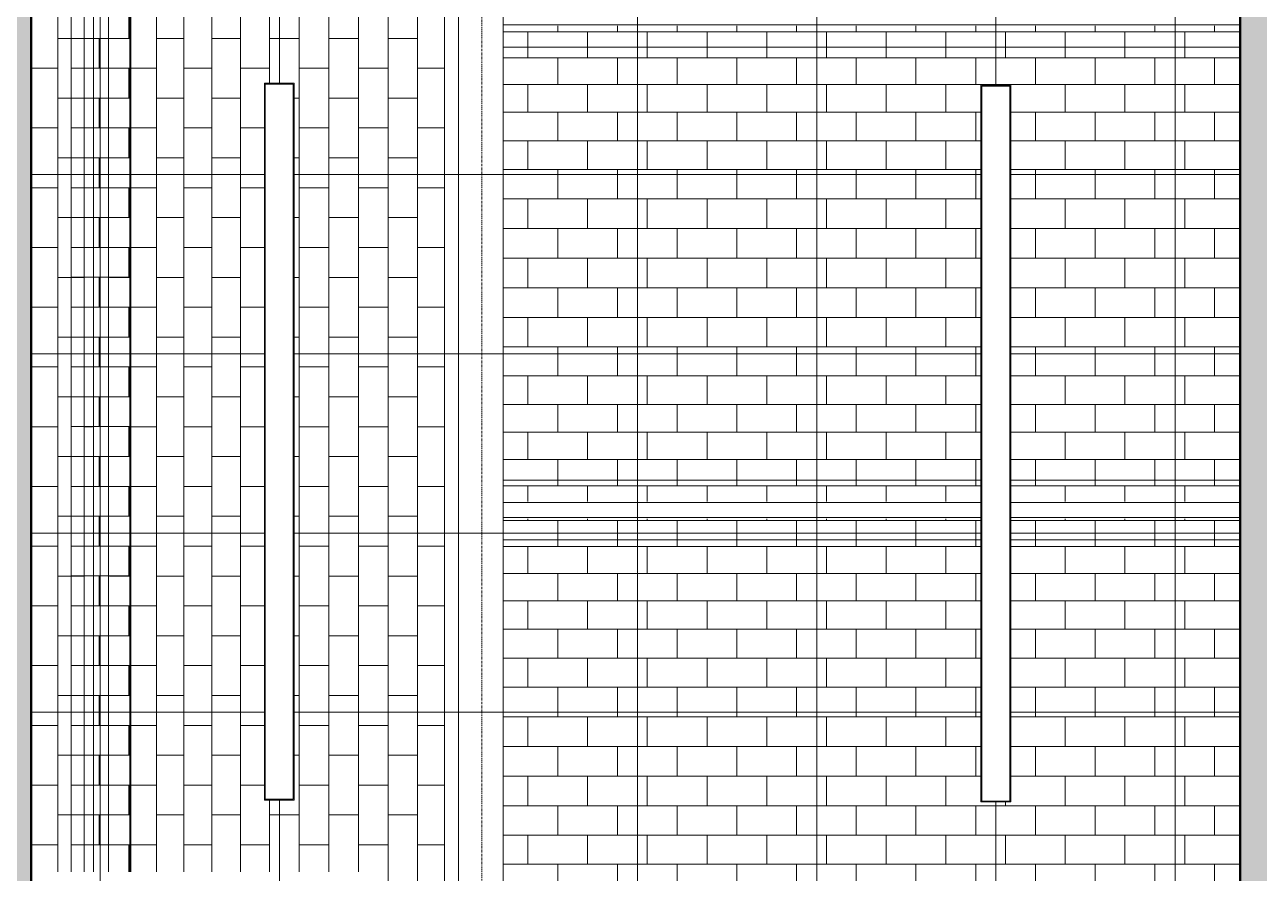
# Model space of a CAD drawing. Header units: inches. Extents: x -956 to 966, y -1111 to 895.
# Drawn here: x 553.9 to 719.3, y 85.8 to 199.4 of the extents above; entities that cross this region are included whole.
import ezdxf

# ---------------------------------------------------------------- set-up
doc = ezdxf.new("R2010")
doc.units = ezdxf.units.IN
doc.header["$MEASUREMENT"] = 0
doc.linetypes.add('Grid Line 1_4_', pattern=[0.4375, 0.25, -0.0625, 0.0625, -0.0625])
for name, color, linetype, lineweight in [('A-CLNG', 13, 'Continuous', 13), ('A-CLNG-PATT', 13, 'Continuous', 13), ('A-WALL-PATT', 111, 'Continuous', 13), ('E-LITE-EQPM', 33, 'Continuous', 9), ('I-WALL', 2, 'Continuous', 13), ('S-GRID', 1, 'Continuous', 9)]:
    doc.layers.add(name, color=color, linetype=linetype, lineweight=lineweight)

# ---------------------------------------------------------------- blocks, each defined once
blk = doc.blocks.new('FP_1_65-7TH FLOOR TELECOM OVERHEAD ROUTING PLAN')
at = {"layer": 'A-CLNG-PATT', "color": 50}
for p, q in [((580.02, 85.99), (580.02, 239.32)), ((583.58, 85.99), (583.58, 239.32)), ((587.24, 85.99), (587.24, 239.32)), ((591, 85.99), (591, 239.32)), ((594.84, 85.99), (594.84, 239.32)), ((598.74, 191.6), (598.74, 239.32)), ((602.68, 85.99), (602.68, 239.32)), ((606.65, 85.99), (606.65, 239.32)), ((610.63, 85.99), (610.63, 239.32)), ((614.6, 47.38), (614.6, 239.32)), ((618.55, 47.38), (618.55, 239.32)), ((577.3, 197.61), (580.02, 197.61)), ((583.58, 197.61), (587.24, 197.61)), ((591, 197.61), (594.84, 197.61)), ((598.74, 197.61), (602.68, 197.61)), ((606.65, 197.61), (610.63, 197.61)), ((614.6, 197.61), (618.55, 197.61)), ((580.02, 193.61), (580.15, 193.61)), ((580.15, 193.61), (583.58, 193.61)), ((587.24, 193.61), (591, 193.61)), ((594.84, 193.61), (598.74, 193.61)), ((602.68, 193.61), (606.65, 193.61)), ((610.63, 193.61), (614.6, 193.61)), ((618.55, 193.61), (622.09, 193.61)), ((577.3, 189.61), (580.02, 189.61)), ((583.58, 189.61), (587.24, 189.61)), ((591, 189.61), (594.84, 189.61)), ((602.03, 189.61), (602.68, 189.61)), ((606.65, 189.61), (610.63, 189.61)), ((614.6, 189.61), (618.55, 189.61)), ((580.02, 185.61), (580.15, 185.61)), ((580.15, 185.61), (583.58, 185.61)), ((587.24, 185.61), (591, 185.61)), ((594.84, 185.61), (598.03, 185.61)), ((602.68, 185.61), (606.65, 185.61)), ((610.63, 185.61), (614.6, 185.61)), ((618.55, 185.61), (622.09, 185.61)), ((577.3, 181.61), (580.02, 181.61)), ((583.58, 181.61), (587.24, 181.61)), ((591, 181.61), (594.84, 181.61)), ((602.03, 181.61), (602.68, 181.61)), ((606.65, 181.61), (610.63, 181.61)), ((614.6, 181.61), (618.55, 181.61)), ((580.02, 177.61), (580.15, 177.61)), ((580.15, 177.61), (583.58, 177.61)), ((587.24, 177.61), (591, 177.61)), ((594.84, 177.61), (598.03, 177.61)), ((602.68, 177.61), (606.65, 177.61)), ((610.63, 177.61), (614.6, 177.61)), ((618.55, 177.61), (622.09, 177.61)), ((577.3, 173.61), (580.02, 173.61)), ((583.58, 173.61), (587.24, 173.61)), ((591, 173.61), (594.84, 173.61)), ((602.03, 173.61), (602.68, 173.61)), ((606.65, 173.61), (610.63, 173.61)), ((614.6, 173.61), (618.55, 173.61)), ((580.02, 169.61), (580.15, 169.61)), ((580.15, 169.61), (583.58, 169.61)), ((587.24, 169.61), (591, 169.61)), ((594.84, 169.61), (598.03, 169.61)), ((602.68, 169.61), (606.65, 169.61)), ((610.63, 169.61), (614.6, 169.61)), ((618.55, 169.61), (622.09, 169.61)), ((577.3, 165.61), (580.02, 165.61)), ((583.58, 165.61), (587.24, 165.61)), ((591, 165.61), (594.84, 165.61)), ((602.03, 165.61), (602.68, 165.61)), ((606.65, 165.61), (610.63, 165.61)), ((614.6, 165.61), (618.55, 165.61)), ((580.02, 161.61), (580.15, 161.61)), ((580.15, 161.61), (583.58, 161.61)), ((587.24, 161.61), (591, 161.61)), ((594.84, 161.61), (598.03, 161.61)), ((602.68, 161.61), (606.65, 161.61)), ((610.63, 161.61), (614.6, 161.61)), ((618.55, 161.61), (622.09, 161.61)), ((577.3, 157.61), (580.02, 157.61)), ((583.58, 157.61), (587.24, 157.61)), ((591, 157.61), (594.84, 157.61)), ((602.03, 157.61), (602.68, 157.61)), ((606.65, 157.61), (610.63, 157.61)), ((614.6, 157.61), (618.55, 157.61)), ((580.02, 153.61), (580.15, 153.61)), ((580.15, 153.61), (583.58, 153.61)), ((587.24, 153.61), (591, 153.61)), ((594.84, 153.61), (598.03, 153.61)), ((602.68, 153.61), (606.65, 153.61)), ((610.63, 153.61), (614.6, 153.61)), ((618.55, 153.61), (622.09, 153.61)), ((577.3, 149.61), (580.02, 149.61)), ((583.58, 149.61), (587.24, 149.61)), ((591, 149.61), (594.84, 149.61)), ((602.03, 149.61), (602.68, 149.61)), ((606.65, 149.61), (610.63, 149.61)), ((614.6, 149.61), (618.55, 149.61)), ((580.02, 145.61), (580.15, 145.61)), ((580.15, 145.61), (583.58, 145.61)), ((587.24, 145.61), (591, 145.61)), ((594.84, 145.61), (598.03, 145.61)), ((602.68, 145.61), (606.65, 145.61)), ((610.63, 145.61), (614.6, 145.61)), ((618.55, 145.61), (622.09, 145.61)), ((577.3, 141.61), (580.02, 141.61)), ((583.58, 141.61), (587.24, 141.61)), ((591, 141.61), (594.84, 141.61)), ((602.03, 141.61), (602.68, 141.61)), ((606.65, 141.61), (610.63, 141.61)), ((614.6, 141.61), (618.55, 141.61)), ((580.02, 137.61), (580.15, 137.61)), ((580.15, 137.61), (583.58, 137.61)), ((587.24, 137.61), (591, 137.61)), ((594.84, 137.61), (598.03, 137.61)), ((602.68, 137.61), (606.65, 137.61)), ((610.63, 137.61), (614.6, 137.61)), ((618.55, 137.61), (622.09, 137.61)), ((577.3, 133.61), (580.02, 133.61)), ((583.58, 133.61), (587.24, 133.61)), ((591, 133.61), (594.84, 133.61)), ((602.03, 133.61), (602.68, 133.61)), ((606.65, 133.61), (610.63, 133.61)), ((614.6, 133.61), (618.55, 133.61)), ((580.02, 129.61), (580.15, 129.61)), ((580.15, 129.61), (583.58, 129.61)), ((587.24, 129.61), (591, 129.61)), ((594.84, 129.61), (598.03, 129.61)), ((602.68, 129.61), (606.65, 129.61)), ((610.63, 129.61), (614.6, 129.61)), ((618.55, 129.61), (622.09, 129.61)), ((577.3, 125.61), (580.02, 125.61)), ((583.58, 125.61), (587.24, 125.61)), ((591, 125.61), (594.84, 125.61)), ((602.03, 125.61), (602.68, 125.61)), ((606.65, 125.61), (610.63, 125.61)), ((614.6, 125.61), (618.55, 125.61)), ((580.02, 121.61), (580.15, 121.61)), ((580.15, 121.61), (583.58, 121.61)), ((587.24, 121.61), (591, 121.61)), ((594.84, 121.61), (598.03, 121.61)), ((602.68, 121.61), (606.65, 121.61)), ((610.63, 121.61), (614.6, 121.61)), ((618.55, 121.61), (622.09, 121.61)), ((577.3, 117.61), (580.02, 117.61)), ((583.58, 117.61), (587.24, 117.61)), ((591, 117.61), (594.84, 117.61)), ((602.03, 117.61), (602.68, 117.61)), ((606.65, 117.61), (610.63, 117.61)), ((614.6, 117.61), (618.55, 117.61)), ((580.02, 113.61), (580.15, 113.61)), ((580.15, 113.61), (583.58, 113.61)), ((587.24, 113.61), (591, 113.61)), ((594.84, 113.61), (598.03, 113.61)), ((602.68, 113.61), (606.65, 113.61)), ((610.63, 113.61), (614.6, 113.61)), ((618.55, 113.61), (622.09, 113.61)), ((577.3, 109.61), (580.02, 109.61)), ((583.58, 109.61), (587.24, 109.61)), ((591, 109.61), (594.84, 109.61)), ((602.03, 109.61), (602.68, 109.61)), ((606.65, 109.61), (610.63, 109.61)), ((614.6, 109.61), (618.55, 109.61)), ((580.02, 105.61), (580.15, 105.61)), ((580.15, 105.61), (583.58, 105.61)), ((587.24, 105.61), (591, 105.61)), ((594.84, 105.61), (598.03, 105.61)), ((602.68, 105.61), (606.65, 105.61)), ((610.63, 105.61), (614.6, 105.61)), ((618.55, 105.61), (622.09, 105.61)), ((577.3, 101.61), (580.02, 101.61)), ((583.58, 101.61), (587.24, 101.61)), ((591, 101.61), (594.84, 101.61)), ((602.02, 101.61), (602.68, 101.61)), ((606.65, 101.61), (610.63, 101.61)), ((614.6, 101.61), (618.55, 101.61)), ((580.02, 97.61), (580.15, 97.61)), ((580.15, 97.61), (583.58, 97.61)), ((587.24, 97.61), (591, 97.61)), ((594.84, 97.61), (598.03, 97.61)), ((602.68, 97.61), (606.65, 97.61)), ((610.63, 97.61), (614.6, 97.61)), ((618.55, 97.61), (622.09, 97.61)), ((598.74, 85.99), (598.74, 95.6)), ((577.3, 93.61), (580.02, 93.61)), ((583.58, 93.61), (587.24, 93.61)), ((591, 93.61), (594.84, 93.61)), ((598.74, 93.61), (602.68, 93.61)), ((606.65, 93.61), (610.63, 93.61)), ((614.6, 93.61), (618.55, 93.61)), ((580.02, 89.61), (580.15, 89.61)), ((580.15, 89.61), (583.58, 89.61)), ((587.24, 89.61), (591, 89.61)), ((594.84, 89.61), (598.74, 89.61)), ((602.68, 89.61), (606.65, 89.61)), ((610.63, 89.61), (614.6, 89.61)), ((618.55, 89.61), (622.09, 89.61))]:
    blk.add_line(p, q, dxfattribs=at)
blk = doc.blocks.new('FP_1_72-7TH FLOOR TELECOM OVERHEAD ROUTING PLAN')
at = {"layer": 'A-CLNG-PATT', "color": 50}
for p, q in [((570.37, 85.99), (570.37, 239.32)), ((573.87, 85.99), (573.87, 239.32)), ((570.37, 197.61), (572.15, 197.61)), ((572.15, 197.61), (573.87, 197.61)), ((566.78, 193.61), (570.37, 193.61)), ((573.87, 193.61), (574.99, 193.61)), ((570.37, 189.61), (572.15, 189.61)), ((572.15, 189.61), (573.87, 189.61)), ((566.78, 185.61), (570.37, 185.61)), ((573.87, 185.61), (574.99, 185.61)), ((570.37, 181.61), (572.15, 181.61)), ((572.15, 181.61), (573.87, 181.61)), ((566.78, 177.61), (570.37, 177.61)), ((573.87, 177.61), (574.99, 177.61)), ((570.37, 173.61), (572.15, 173.61)), ((572.15, 173.61), (573.87, 173.61)), ((566.78, 169.61), (570.37, 169.61)), ((573.87, 169.61), (574.99, 169.61)), ((570.37, 165.61), (572.15, 165.61)), ((572.15, 165.61), (573.87, 165.61)), ((566.78, 161.61), (570.37, 161.61)), ((573.87, 161.61), (574.99, 161.61)), ((570.37, 157.61), (572.15, 157.61)), ((572.15, 157.61), (573.87, 157.61)), ((566.78, 153.61), (570.37, 153.61)), ((573.87, 153.61), (574.99, 153.61)), ((570.37, 149.61), (572.15, 149.61)), ((572.15, 149.61), (573.87, 149.61)), ((566.78, 145.61), (570.37, 145.61)), ((573.87, 145.61), (574.99, 145.61)), ((570.37, 141.61), (572.15, 141.61)), ((572.15, 141.61), (573.87, 141.61)), ((566.78, 137.61), (570.37, 137.61)), ((573.87, 137.61), (574.99, 137.61)), ((570.37, 133.61), (572.15, 133.61)), ((572.15, 133.61), (573.87, 133.61)), ((566.78, 129.61), (570.37, 129.61)), ((573.87, 129.61), (574.99, 129.61)), ((570.37, 125.61), (572.15, 125.61)), ((572.15, 125.61), (573.87, 125.61)), ((566.78, 121.61), (570.37, 121.61)), ((573.87, 121.61), (574.99, 121.61)), ((570.37, 117.61), (572.15, 117.61)), ((572.15, 117.61), (573.87, 117.61)), ((566.78, 113.61), (570.37, 113.61)), ((573.87, 113.61), (574.99, 113.61)), ((570.37, 109.61), (572.15, 109.61)), ((572.15, 109.61), (573.87, 109.61)), ((566.78, 105.61), (570.37, 105.61)), ((573.87, 105.61), (574.99, 105.61)), ((570.37, 101.61), (572.15, 101.61)), ((572.15, 101.61), (573.87, 101.61)), ((566.78, 97.61), (570.37, 97.61)), ((573.87, 97.61), (574.99, 97.61)), ((570.37, 93.61), (572.15, 93.61)), ((572.15, 93.61), (573.87, 93.61)), ((566.78, 89.61), (570.37, 89.61)), ((573.87, 89.61), (574.99, 89.61))]:
    blk.add_line(p, q, dxfattribs=at)
blk = doc.blocks.new('7th Floor Vault3 - 7th Floor Vault-3165199-7TH FLOOR TELECOM OVERHEAD ROUTING PLAN')
at = {"layer": 'A-CLNG-PATT'}
h = blk.add_hatch(dxfattribs=at)
h.set_pattern_fill('FP1_27', color=253, style=0, pattern_type=2)
h.set_pattern_definition([(0, (-28.123, -146.389), (0, -4), []), (270, (-28.123, -146.389), (-4, -4), [4, -4])])
h.paths.add_polyline_path([(572.15, -223.24), (580.15, -223.24), (580.15, -221.49), (572.15, -221.49)], flags=0)
h.paths.add_polyline_path([(580.15, -217.24), (580.15, -53.24), (572.15, -53.24), (572.15, -217.24), (578.96, -217.24)], flags=0)
h.paths.add_polyline_path([(572.15, -48.37), (580.15, -48.37), (580.15, 42.01), (574.43, 42.01), (574.43, 12.01), (572.15, 12.01), (572.15, -44.56)], flags=0)
h.paths.add_polyline_path([(580.15, 47.38), (580.15, 79.99), (572.15, 79.99), (572.15, 47.38), (578.96, 47.38)], flags=0)
h.paths.add_polyline_path([(572.15, 85.99), (580.15, 85.99), (580.15, 239.32), (572.15, 239.32), (572.15, 113.86)], flags=0)
h.paths.add_polyline_path([(572.15, 244.69), (580.15, 244.69), (580.15, 264.63), (572.15, 264.63), (572.15, 248.36)], flags=0)
at = {"layer": 'A-CLNG', "color": 10, "lineweight": 9}
for p, q in [((572.15, 85.99), (572.15, 239.32)), ((572.15, 85.99), (572.15, 239.32)), ((575.15, 239.32), (575.15, 85.99)), ((577.15, 85.99), (577.15, 239.32)), ((580.15, 85.99), (580.15, 239.32)), ((580.15, 85.99), (580.15, 239.32)), ((622.15, 239.32), (622.15, 47.38)), ((622.15, 47.38), (622.15, 239.32))]:
    blk.add_line(p, q, dxfattribs=at)
at = {"layer": 'A-CLNG', "color": 9, "lineweight": 9}
for name in ['FP_1_65-7TH FLOOR TELECOM OVERHEAD ROUTING PLAN', 'FP_1_72-7TH FLOOR TELECOM OVERHEAD ROUTING PLAN']:
    blk.add_blockref(name, (0, 0), dxfattribs=at)
blk = doc.blocks.new('FP_1_78-7TH FLOOR TELECOM OVERHEAD ROUTING PLAN')
at = {"layer": 'A-CLNG-PATT', "color": 50}
for p, q in [((618.05, 198.51), (716.77, 198.51)), ((621.34, 198.51), (621.34, 196.44)), ((625.34, 199.29), (625.34, 198.51)), ((629.34, 198.51), (629.34, 196.44)), ((633.34, 199.29), (633.34, 198.51)), ((637.34, 198.51), (637.34, 196.44)), ((641.34, 199.29), (641.34, 198.51)), ((645.34, 198.51), (645.34, 196.44)), ((649.34, 199.29), (649.34, 198.51)), ((653.34, 198.51), (653.34, 196.44)), ((657.34, 199.29), (657.34, 198.51)), ((661.34, 198.51), (661.34, 196.44)), ((665.34, 199.29), (665.34, 198.51)), ((669.34, 198.51), (669.34, 196.44)), ((673.34, 199.29), (673.34, 198.51)), ((677.34, 198.51), (677.34, 196.44)), ((681.34, 199.29), (681.34, 198.51)), ((685.34, 198.51), (685.34, 196.44)), ((689.34, 199.29), (689.34, 198.51)), ((693.34, 198.51), (693.34, 196.44)), ((697.34, 199.29), (697.34, 198.51)), ((701.34, 198.51), (701.34, 196.44)), ((705.34, 199.29), (705.34, 198.51)), ((709.34, 198.51), (709.34, 196.44)), ((713.34, 199.29), (713.34, 198.51)), ((621.34, 196.44), (621.34, 195.02)), ((629.34, 196.44), (629.34, 195.02)), ((637.34, 196.44), (637.34, 195.02)), ((645.34, 196.44), (645.34, 195.02)), ((653.34, 196.44), (653.34, 195.02)), ((661.34, 196.44), (661.34, 195.02)), ((669.34, 196.44), (669.34, 195.02)), ((677.34, 196.44), (677.34, 195.02)), ((685.34, 196.44), (685.34, 195.02)), ((693.34, 196.44), (693.34, 195.02)), ((701.34, 196.44), (701.34, 195.02)), ((709.34, 196.44), (709.34, 195.02)), ((618.05, 195.02), (716.77, 195.02)), ((625.34, 195.02), (625.34, 191.42)), ((633.34, 195.02), (633.34, 191.42)), ((641.34, 195.02), (641.34, 191.42)), ((649.34, 195.02), (649.34, 191.42)), ((657.34, 195.02), (657.34, 191.42)), ((665.34, 195.02), (665.34, 191.42)), ((673.34, 195.02), (673.34, 191.42)), ((681.34, 195.02), (681.34, 191.42)), ((689.34, 195.02), (689.34, 191.42)), ((697.34, 195.02), (697.34, 193.12)), ((705.34, 195.02), (705.34, 191.42)), ((713.34, 195.02), (713.34, 191.42)), ((697.34, 193.07), (697.34, 191.42)), ((618.05, 191.42), (716.77, 191.42)), ((621.34, 191.42), (621.34, 187.71)), ((629.34, 191.42), (629.34, 187.71)), ((637.34, 191.42), (637.34, 187.71)), ((645.34, 191.42), (645.34, 187.71)), ((653.34, 191.42), (653.34, 187.71)), ((661.34, 191.42), (661.34, 187.71)), ((669.34, 191.42), (669.34, 187.71)), ((677.34, 191.42), (677.34, 187.71)), ((685.34, 191.42), (685.34, 191.35)), ((693.34, 191.42), (693.34, 187.71)), ((701.34, 191.42), (701.34, 187.71)), ((709.34, 191.42), (709.34, 187.71)), ((618.05, 187.71), (682.03, 187.71)), ((625.34, 187.71), (625.34, 183.91)), ((633.34, 187.71), (633.34, 183.91)), ((641.34, 187.71), (641.34, 183.91)), ((649.34, 187.71), (649.34, 183.91)), ((657.34, 187.71), (657.34, 183.91)), ((665.34, 187.71), (665.34, 183.91)), ((673.34, 187.71), (673.34, 183.91)), ((681.34, 187.71), (681.34, 183.91)), ((686.03, 187.71), (716.77, 187.71)), ((689.34, 187.71), (689.34, 183.91)), ((697.34, 187.71), (697.34, 183.91)), ((705.34, 187.71), (705.34, 183.91)), ((713.34, 187.71), (713.34, 183.91)), ((618.05, 183.91), (682.03, 183.91)), ((621.34, 183.91), (621.34, 180.04)), ((629.34, 183.91), (629.34, 180.04)), ((637.34, 183.91), (637.34, 180.04)), ((645.34, 183.91), (645.34, 180.04)), ((653.34, 183.91), (653.34, 180.04)), ((661.34, 183.91), (661.34, 180.04)), ((669.34, 183.91), (669.34, 180.04)), ((677.34, 183.91), (677.34, 180.04)), ((686.03, 183.91), (716.77, 183.91)), ((693.34, 183.91), (693.34, 180.04)), ((701.34, 183.91), (701.34, 180.04)), ((709.34, 183.91), (709.34, 180.04)), ((618.05, 180.04), (682.03, 180.04)), ((625.34, 180.04), (625.34, 176.12)), ((633.34, 180.04), (633.34, 176.12)), ((641.34, 180.04), (641.34, 176.12)), ((649.34, 180.04), (649.34, 176.12)), ((657.34, 180.04), (657.34, 176.12)), ((665.34, 180.04), (665.34, 176.12)), ((673.34, 180.04), (673.34, 176.12)), ((681.34, 180.04), (681.34, 176.12)), ((686.03, 180.04), (716.77, 180.04)), ((689.34, 180.04), (689.34, 176.12)), ((697.34, 180.04), (697.34, 176.12)), ((705.34, 180.04), (705.34, 176.12)), ((713.34, 180.04), (713.34, 176.12)), ((618.05, 176.12), (682.03, 176.12)), ((621.34, 176.12), (621.34, 172.17)), ((629.34, 176.12), (629.34, 172.17)), ((637.34, 176.12), (637.34, 172.17)), ((645.34, 176.12), (645.34, 172.17)), ((653.34, 176.12), (653.34, 172.17)), ((661.34, 176.12), (661.34, 172.17)), ((669.34, 176.12), (669.34, 172.17)), ((677.34, 176.12), (677.34, 172.17)), ((686.03, 176.12), (716.77, 176.12)), ((693.34, 176.12), (693.34, 172.17)), ((701.34, 176.12), (701.34, 172.17)), ((709.34, 176.12), (709.34, 172.17)), ((618.05, 172.17), (682.03, 172.17)), ((625.34, 172.17), (625.34, 168.19)), ((633.34, 172.17), (633.34, 168.19)), ((641.34, 172.17), (641.34, 168.19)), ((649.34, 172.17), (649.34, 168.19)), ((657.34, 172.17), (657.34, 168.19)), ((665.34, 172.17), (665.34, 168.19)), ((673.34, 172.17), (673.34, 168.19)), ((681.34, 172.17), (681.34, 168.19)), ((686.03, 172.17), (716.77, 172.17)), ((689.34, 172.17), (689.34, 168.19)), ((697.34, 172.17), (697.34, 168.19)), ((705.34, 172.17), (705.34, 168.19)), ((713.34, 172.17), (713.34, 168.19)), ((618.05, 168.19), (682.03, 168.19)), ((621.34, 168.19), (621.34, 164.21)), ((629.34, 168.19), (629.34, 164.21)), ((637.34, 168.19), (637.34, 164.21)), ((645.34, 168.19), (645.34, 164.21)), ((653.34, 168.19), (653.34, 164.21)), ((661.34, 168.19), (661.34, 164.21)), ((669.34, 168.19), (669.34, 164.21)), ((677.34, 168.19), (677.34, 164.21)), ((686.03, 168.19), (716.77, 168.19)), ((693.34, 168.19), (693.34, 164.21)), ((701.34, 168.19), (701.34, 164.21)), ((709.34, 168.19), (709.34, 164.21)), ((618.05, 164.21), (682.03, 164.21)), ((625.34, 164.21), (625.34, 160.25)), ((633.34, 164.21), (633.34, 160.25)), ((641.34, 164.21), (641.34, 160.25)), ((649.34, 164.21), (649.34, 160.25)), ((657.34, 164.21), (657.34, 160.25)), ((665.34, 164.21), (665.34, 160.25)), ((673.34, 164.21), (673.34, 160.25)), ((681.34, 164.21), (681.34, 160.25)), ((686.03, 164.21), (716.77, 164.21)), ((689.34, 164.21), (689.34, 160.25)), ((697.34, 164.21), (697.34, 160.25)), ((705.34, 164.21), (705.34, 160.25)), ((713.34, 164.21), (713.34, 160.25)), ((618.05, 160.25), (682.03, 160.25)), ((621.34, 160.25), (621.34, 156.31)), ((629.34, 160.25), (629.34, 156.31)), ((637.34, 160.25), (637.34, 156.31)), ((645.34, 160.25), (645.34, 156.31)), ((653.34, 160.25), (653.34, 156.31)), ((661.34, 160.25), (661.34, 156.31)), ((669.34, 160.25), (669.34, 156.31)), ((677.34, 160.25), (677.34, 156.31)), ((686.03, 160.25), (716.77, 160.25)), ((693.34, 160.25), (693.34, 156.31)), ((701.34, 160.25), (701.34, 156.31)), ((709.34, 160.25), (709.34, 156.31)), ((618.05, 156.31), (682.03, 156.31)), ((625.34, 156.31), (625.34, 152.42)), ((633.34, 156.31), (633.34, 152.42)), ((641.34, 156.31), (641.34, 152.42)), ((649.34, 156.31), (649.34, 152.42)), ((657.34, 156.31), (657.34, 152.42)), ((665.34, 156.31), (665.34, 152.42)), ((673.34, 156.31), (673.34, 152.42)), ((681.34, 156.31), (681.34, 152.42)), ((686.03, 156.31), (716.77, 156.31)), ((689.34, 156.31), (689.34, 152.42)), ((697.34, 156.31), (697.34, 152.42)), ((705.34, 156.31), (705.34, 152.42)), ((713.34, 156.31), (713.34, 152.42)), ((618.05, 152.42), (682.03, 152.42)), ((621.34, 152.42), (621.34, 148.6)), ((629.34, 152.42), (629.34, 148.6)), ((637.34, 152.42), (637.34, 148.6)), ((645.34, 152.42), (645.34, 148.6)), ((653.34, 152.42), (653.34, 148.6)), ((661.34, 152.42), (661.34, 148.6)), ((669.34, 152.42), (669.34, 148.6)), ((677.34, 152.42), (677.34, 148.6)), ((686.03, 152.42), (716.77, 152.42)), ((693.34, 152.42), (693.34, 148.6)), ((701.34, 152.42), (701.34, 148.6)), ((709.34, 152.42), (709.34, 148.6)), ((618.05, 148.6), (682.03, 148.6)), ((625.34, 148.6), (625.34, 144.86)), ((633.34, 148.6), (633.34, 144.86)), ((641.34, 148.6), (641.34, 144.86)), ((649.34, 148.6), (649.34, 144.86)), ((657.34, 148.6), (657.34, 144.86)), ((665.34, 148.6), (665.34, 144.86)), ((673.34, 148.6), (673.34, 144.86)), ((681.34, 148.6), (681.34, 144.86)), ((686.03, 148.6), (716.77, 148.6)), ((689.34, 148.6), (689.34, 144.86)), ((697.34, 148.6), (697.34, 144.86)), ((705.34, 148.6), (705.34, 144.86)), ((713.34, 148.6), (713.34, 144.86)), ((618.05, 144.86), (682.03, 144.86)), ((621.34, 144.86), (621.34, 141.21)), ((629.34, 144.86), (629.34, 141.21)), ((637.34, 144.86), (637.34, 141.21)), ((645.34, 144.86), (645.34, 141.21)), ((653.34, 144.86), (653.34, 141.21)), ((661.34, 144.86), (661.34, 141.21)), ((669.34, 144.86), (669.34, 141.21)), ((677.34, 144.86), (677.34, 141.21)), ((686.03, 144.86), (716.77, 144.86)), ((693.34, 144.86), (693.34, 141.21)), ((701.34, 144.86), (701.34, 141.21)), ((709.34, 144.86), (709.34, 141.21)), ((618.05, 141.21), (682.03, 141.21)), ((625.34, 141.21), (625.34, 138.44)), ((633.34, 141.21), (633.34, 138.44)), ((641.34, 141.21), (641.34, 138.44)), ((649.34, 141.21), (649.34, 138.44)), ((657.34, 141.21), (657.34, 138.44)), ((665.34, 141.21), (665.34, 138.44)), ((673.34, 141.21), (673.34, 138.44)), ((681.34, 141.21), (681.34, 138.44)), ((686.03, 141.21), (716.77, 141.21)), ((689.34, 141.21), (689.34, 138.44)), ((697.34, 141.21), (697.34, 138.44)), ((705.34, 141.21), (705.34, 138.44)), ((713.34, 141.21), (713.34, 138.44)), ((618.05, 137.67), (682.03, 137.67)), ((621.34, 137.67), (621.34, 135.6)), ((625.34, 138.44), (625.34, 137.67)), ((629.34, 137.67), (629.34, 135.6)), ((633.34, 138.44), (633.34, 137.67)), ((637.34, 137.67), (637.34, 135.6)), ((641.34, 138.44), (641.34, 137.67)), ((645.34, 137.67), (645.34, 135.6)), ((649.34, 138.44), (649.34, 137.67)), ((653.34, 137.67), (653.34, 135.6)), ((657.34, 138.44), (657.34, 137.67)), ((661.34, 137.67), (661.34, 135.6)), ((665.34, 138.44), (665.34, 137.67)), ((669.34, 137.67), (669.34, 135.6)), ((673.34, 138.44), (673.34, 137.67)), ((677.34, 137.67), (677.34, 135.6)), ((681.34, 138.44), (681.34, 137.67)), ((686.03, 137.67), (716.77, 137.67)), ((689.34, 138.44), (689.34, 137.67)), ((693.34, 137.67), (693.34, 135.6)), ((697.34, 138.44), (697.34, 137.67)), ((701.34, 137.67), (701.34, 135.6)), ((705.34, 138.44), (705.34, 137.67)), ((709.34, 137.67), (709.34, 135.6)), ((713.34, 138.44), (713.34, 137.67))]:
    blk.add_line(p, q, dxfattribs=at)
blk = doc.blocks.new('FP_1_79-7TH FLOOR TELECOM OVERHEAD ROUTING PLAN')
at = {"layer": 'A-CLNG-PATT', "color": 50}
for p, q in [((618.05, 133.03), (682.03, 133.03)), ((621.34, 133.29), (621.34, 133.03)), ((625.34, 133.03), (625.34, 130.44)), ((629.34, 133.29), (629.34, 133.03)), ((633.34, 133.03), (633.34, 130.44)), ((637.34, 133.29), (637.34, 133.03)), ((641.34, 133.03), (641.34, 130.44)), ((645.34, 133.29), (645.34, 133.03)), ((649.34, 133.03), (649.34, 130.44)), ((653.34, 133.29), (653.34, 133.03)), ((657.34, 133.03), (657.34, 130.44)), ((661.34, 133.29), (661.34, 133.03)), ((665.34, 133.03), (665.34, 130.44)), ((669.34, 133.29), (669.34, 133.03)), ((673.34, 133.03), (673.34, 130.44)), ((677.34, 133.29), (677.34, 133.03)), ((681.34, 133.03), (681.34, 130.44)), ((686.03, 133.03), (716.77, 133.03)), ((689.34, 133.03), (689.34, 130.44)), ((693.34, 133.29), (693.34, 133.03)), ((697.34, 133.03), (697.34, 130.44)), ((701.34, 133.29), (701.34, 133.03)), ((705.34, 133.03), (705.34, 130.44)), ((709.34, 133.29), (709.34, 133.03)), ((713.34, 133.03), (713.34, 130.44)), ((618.05, 129.56), (682.03, 129.56)), ((621.34, 129.56), (621.34, 125.97)), ((625.34, 130.44), (625.34, 129.56)), ((629.34, 129.56), (629.34, 125.97)), ((633.34, 130.44), (633.34, 129.56)), ((637.34, 129.56), (637.34, 125.97)), ((641.34, 130.44), (641.34, 129.56)), ((645.34, 129.56), (645.34, 125.97)), ((649.34, 130.44), (649.34, 129.56)), ((653.34, 129.56), (653.34, 125.97)), ((657.34, 130.44), (657.34, 129.56)), ((661.34, 129.56), (661.34, 125.97)), ((665.34, 130.44), (665.34, 129.56)), ((669.34, 129.56), (669.34, 125.97)), ((673.34, 130.44), (673.34, 129.56)), ((677.34, 129.56), (677.34, 125.97)), ((681.34, 130.44), (681.34, 129.56)), ((686.03, 129.56), (716.77, 129.56)), ((689.34, 130.44), (689.34, 129.56)), ((693.34, 129.56), (693.34, 125.97)), ((697.34, 130.44), (697.34, 129.56)), ((701.34, 129.56), (701.34, 125.97)), ((705.34, 130.44), (705.34, 129.56)), ((709.34, 129.56), (709.34, 125.97)), ((713.34, 130.44), (713.34, 129.56)), ((618.05, 125.97), (682.03, 125.97)), ((625.34, 125.97), (625.34, 122.27)), ((633.34, 125.97), (633.34, 122.27)), ((641.34, 125.97), (641.34, 122.27)), ((649.34, 125.97), (649.34, 122.27)), ((657.34, 125.97), (657.34, 122.27)), ((665.34, 125.97), (665.34, 122.27)), ((673.34, 125.97), (673.34, 122.27)), ((681.34, 125.97), (681.34, 122.27)), ((686.03, 125.97), (716.77, 125.97)), ((689.34, 125.97), (689.34, 122.27)), ((697.34, 125.97), (697.34, 122.27)), ((705.34, 125.97), (705.34, 122.27)), ((713.34, 125.97), (713.34, 122.27)), ((618.05, 122.27), (682.03, 122.27)), ((621.34, 122.27), (621.34, 118.49)), ((629.34, 122.27), (629.34, 118.49)), ((637.34, 122.27), (637.34, 118.49)), ((645.34, 122.27), (645.34, 118.49)), ((653.34, 122.27), (653.34, 118.49)), ((661.34, 122.27), (661.34, 118.49)), ((669.34, 122.27), (669.34, 118.49)), ((677.34, 122.27), (677.34, 118.49)), ((686.03, 122.27), (716.77, 122.27)), ((693.34, 122.27), (693.34, 118.49)), ((701.34, 122.27), (701.34, 118.49)), ((709.34, 122.27), (709.34, 118.49)), ((618.05, 118.49), (682.03, 118.49)), ((625.34, 118.49), (625.34, 114.63)), ((633.34, 118.49), (633.34, 114.63)), ((641.34, 118.49), (641.34, 114.63)), ((649.34, 118.49), (649.34, 114.63)), ((657.34, 118.49), (657.34, 114.63)), ((665.34, 118.49), (665.34, 114.63)), ((673.34, 118.49), (673.34, 114.63)), ((681.34, 118.49), (681.34, 114.63)), ((686.03, 118.49), (716.77, 118.49)), ((689.34, 118.49), (689.34, 114.63)), ((697.34, 118.49), (697.34, 114.63)), ((705.34, 118.49), (705.34, 114.63)), ((713.34, 118.49), (713.34, 114.63)), ((618.05, 114.63), (682.03, 114.63)), ((621.34, 114.63), (621.34, 110.72)), ((629.34, 114.63), (629.34, 110.72)), ((637.34, 114.63), (637.34, 110.72)), ((645.34, 114.63), (645.34, 110.72)), ((653.34, 114.63), (653.34, 110.72)), ((661.34, 114.63), (661.34, 110.72)), ((669.34, 114.63), (669.34, 110.72)), ((677.34, 114.63), (677.34, 110.72)), ((686.03, 114.63), (716.77, 114.63)), ((693.34, 114.63), (693.34, 110.72)), ((701.34, 114.63), (701.34, 110.72)), ((709.34, 114.63), (709.34, 110.72)), ((618.05, 110.72), (682.03, 110.72)), ((625.34, 110.72), (625.34, 106.77)), ((633.34, 110.72), (633.34, 106.77)), ((641.34, 110.72), (641.34, 106.77)), ((649.34, 110.72), (649.34, 106.77)), ((657.34, 110.72), (657.34, 106.77)), ((665.34, 110.72), (665.34, 106.77)), ((673.34, 110.72), (673.34, 106.77)), ((681.34, 110.72), (681.34, 106.77)), ((686.03, 110.72), (716.77, 110.72)), ((689.34, 110.72), (689.34, 106.77)), ((697.34, 110.72), (697.34, 106.77)), ((705.34, 110.72), (705.34, 106.77)), ((713.34, 110.72), (713.34, 106.77)), ((618.05, 106.77), (682.03, 106.77)), ((621.34, 106.77), (621.34, 102.79)), ((629.34, 106.77), (629.34, 102.79)), ((637.34, 106.77), (637.34, 102.79)), ((645.34, 106.77), (645.34, 102.79)), ((653.34, 106.77), (653.34, 102.79)), ((661.34, 106.77), (661.34, 102.79)), ((669.34, 106.77), (669.34, 102.79)), ((677.34, 106.77), (677.34, 102.79)), ((686.03, 106.77), (716.77, 106.77)), ((693.34, 106.77), (693.34, 102.79)), ((701.34, 106.77), (701.34, 102.79)), ((709.34, 106.77), (709.34, 102.79)), ((618.05, 102.79), (682.03, 102.79)), ((625.34, 102.79), (625.34, 98.81)), ((633.34, 102.79), (633.34, 98.81)), ((641.34, 102.79), (641.34, 98.81)), ((649.34, 102.79), (649.34, 98.81)), ((657.34, 102.79), (657.34, 98.81)), ((665.34, 102.79), (665.34, 98.81)), ((673.34, 102.79), (673.34, 98.81)), ((681.34, 102.79), (681.34, 98.81)), ((686.03, 102.79), (716.77, 102.79)), ((689.34, 102.79), (689.34, 98.81)), ((697.34, 102.79), (697.34, 98.81)), ((705.34, 102.79), (705.34, 98.81)), ((713.34, 102.79), (713.34, 98.81)), ((618.05, 98.81), (682.03, 98.81)), ((621.34, 98.81), (621.34, 94.84)), ((629.34, 98.81), (629.34, 94.84)), ((637.34, 98.81), (637.34, 94.84)), ((645.34, 98.81), (645.34, 94.84)), ((653.34, 98.81), (653.34, 94.84)), ((661.34, 98.81), (661.34, 94.84)), ((669.34, 98.81), (669.34, 94.84)), ((677.34, 98.81), (677.34, 94.84)), ((686.02, 98.81), (716.77, 98.81)), ((693.34, 98.81), (693.34, 94.84)), ((701.34, 98.81), (701.34, 94.84)), ((709.34, 98.81), (709.34, 94.84)), ((618.05, 94.84), (716.77, 94.84)), ((625.34, 94.84), (625.34, 90.9)), ((633.34, 94.84), (633.34, 90.9)), ((641.34, 94.84), (641.34, 90.9)), ((649.34, 94.84), (649.34, 90.9)), ((657.34, 94.84), (657.34, 90.9)), ((665.34, 94.84), (665.34, 90.9)), ((673.34, 94.84), (673.34, 90.9)), ((681.34, 94.84), (681.34, 90.9)), ((685.34, 95.35), (685.34, 94.84)), ((689.34, 94.84), (689.34, 90.9)), ((697.34, 94.84), (697.34, 90.9)), ((705.34, 94.84), (705.34, 90.9)), ((713.34, 94.84), (713.34, 90.9)), ((618.05, 90.9), (716.77, 90.9)), ((621.34, 90.9), (621.34, 87.01)), ((629.34, 90.9), (629.34, 87.01)), ((637.34, 90.9), (637.34, 87.01)), ((645.34, 90.9), (645.34, 87.01)), ((653.34, 90.9), (653.34, 87.01)), ((661.34, 90.9), (661.34, 87.01)), ((669.34, 90.9), (669.34, 87.01)), ((677.34, 90.9), (677.34, 87.01)), ((685.34, 90.9), (685.34, 87.01)), ((693.34, 90.9), (693.34, 87.01)), ((701.34, 90.9), (701.34, 87.01)), ((709.34, 90.9), (709.34, 87.01)), ((618.05, 87.01), (716.77, 87.01)), ((625.34, 87.01), (625.34, 83.17)), ((633.34, 87.01), (633.34, 83.17)), ((641.34, 87.01), (641.34, 83.17)), ((649.34, 87.01), (649.34, 83.17)), ((657.34, 87.01), (657.34, 83.17)), ((665.34, 87.01), (665.34, 83.17)), ((673.34, 87.01), (673.34, 83.17)), ((681.34, 87.01), (681.34, 83.17)), ((689.34, 87.01), (689.34, 83.17)), ((697.34, 87.01), (697.34, 83.17)), ((705.34, 87.01), (705.34, 83.17)), ((713.34, 87.01), (713.34, 83.17))]:
    blk.add_line(p, q, dxfattribs=at)
blk = doc.blocks.new('7th Floor Vault5 - 7th Floor Vault-3167908-7TH FLOOR TELECOM OVERHEAD ROUTING PLAN')
at = {"layer": 'A-CLNG', "color": 10, "lineweight": 9}
for p, q in [((618.05, 204.44), (618.05, 196.44)), ((716.77, 199.44), (618.05, 199.44)), ((618.05, 196.44), (618.05, 199.44)), ((618.05, 199.44), (618.05, 196.47)), ((618.05, 199.44), (618.05, 196.44)), ((618.05, 196.47), (618.05, 138.42)), ((716.77, 196.44), (618.05, 196.44)), ((716.77, 196.44), (618.05, 196.44)), ((618.05, 196.44), (618.05, 138.44)), ((682.03, 138.44), (618.05, 138.44)), ((682.03, 138.44), (618.05, 138.44)), ((618.05, 135.44), (618.05, 138.44)), ((618.05, 138.44), (618.05, 130.44)), ((618.05, 138.44), (618.05, 135.44)), ((618.05, 138.42), (618.05, 135.44)), ((716.77, 138.44), (686.03, 138.44)), ((716.77, 138.44), (686.03, 138.44)), ((682.03, 135.44), (618.05, 135.44)), ((618.05, 135.44), (618.05, 133.44)), ((716.77, 135.44), (686.03, 135.44)), ((682.03, 133.44), (618.05, 133.44)), ((618.05, 130.44), (618.05, 133.44)), ((618.05, 133.44), (618.05, 130.47)), ((618.05, 133.44), (618.05, 130.44)), ((716.77, 133.44), (686.03, 133.44)), ((618.05, 130.47), (618.05, 72.42)), ((682.03, 130.44), (618.05, 130.44)), ((682.03, 130.44), (618.05, 130.44)), ((618.05, 130.44), (618.05, 72.44)), ((716.77, 130.44), (686.03, 130.44)), ((716.77, 130.44), (686.03, 130.44))]:
    blk.add_line(p, q, dxfattribs=at)
at = {"layer": 'A-CLNG', "color": 9, "lineweight": 9}
for name in ['FP_1_78-7TH FLOOR TELECOM OVERHEAD ROUTING PLAN', 'FP_1_79-7TH FLOOR TELECOM OVERHEAD ROUTING PLAN']:
    blk.add_blockref(name, (0, 0), dxfattribs=at)
blk = doc.blocks.new('Lighting - Pendant-Finelite-HP4-D - HP-4 D-8_-SO-3000K-120-FA-SC-4155713-7TH FLOOR TELECOM OVERHEAD ROUTING PLAN')
at = {"layer": 'E-LITE-EQPM', "color": 9}
for p, q in [((48, 2), (-48, 2)), ((-48, 2), (-48, -2)), ((47.875, 1.875), (-47.875, 1.875)), ((-47.875, 1.875), (-47.875, -1.875)), ((-47.875, 1.875), (47.875, 1.875)), ((-47.875, -1.875), (-47.875, 1.875)), ((47.875, -1.875), (47.875, 1.875)), ((47.875, 1.875), (47.875, -1.875)), ((48, -2), (48, 2)), ((-48, -2), (48, -2)), ((-47.875, -1.875), (47.875, -1.875)), ((47.875, -1.875), (-47.875, -1.875))]:
    blk.add_line(p, q, dxfattribs=at)

msp = doc.modelspace()

# ---------------------------------------------------------------- hatches: boundary and pattern name
at = {"layer": 'A-CLNG-PATT'}
h = msp.add_hatch(dxfattribs=at)
h.set_pattern_fill('FP1_17', color=253, style=0, pattern_type=2)
h.set_pattern_definition([(90, (-299.97, -468.65), (24, -1e-15), []), (0, (-299.97, -468.65), (0, -24), [])])
h.paths.add_polyline_path([(715.46, 29.01), (716.77, 29.01), (716.77, 239.32), (554.78, 239.32), (554.78, 47.38), (636.03, 47.38), (636.03, 29.01), (685.76, 29.01)], flags=0)
h.paths.add_polyline_path([(682.15, 95.35), (682.03, 95.35), (682.03, 191.35), (686.03, 191.35), (686.03, 95.35), (685.76, 95.35)], flags=0)
h.paths.add_polyline_path([(586.03, 95.6), (586.03, 191.6), (590.03, 191.6), (590.03, 95.6), (586.15, 95.6)], flags=0)
at = {"layer": 'A-WALL-PATT'}
h = msp.add_hatch(color=253, dxfattribs=at)
h.paths.add_polyline_path([(554.78, 47.38), (554.78, 290.76), (553.06, 290.76), (553.06, 249.76), (551.13, 249.76), (551.13, 290.76), (549.41, 290.76), (549.41, 47.38), (552.11, 47.38)], flags=0)
h.paths.add_polyline_path([(554.78, 330.76), (554.78, 532.01), (549.41, 532.01), (549.41, 330.76)], flags=0)
msp.add_hatch(color=253, dxfattribs=at).paths.add_polyline_path([(722.15, 23.63), (722.15, 500.57), (716.77, 500.57), (716.77, 23.63)], flags=0)

# ---------------------------------------------------------------- linework, layer by layer
at = {"layer": 'A-CLNG', "color": 50}
for p, q in [((554.78, 239.32), (554.78, 47.38)), ((716.77, 29.01), (716.77, 239.32))]:
    msp.add_line(p, q, dxfattribs=at)
at = {"layer": 'I-WALL', "color": 133, "lineweight": 50}
for p, q in [((554.78, 239.32), (554.78, 47.38)), ((716.77, 29.01), (716.77, 239.32))]:
    msp.add_line(p, q, dxfattribs=at)
at = {"layer": 'S-GRID', "linetype": 'Grid Line 1_4_'}
msp.add_line((615.18, -423.37), (615.18, 870.85), dxfattribs=at)

# ---------------------------------------------------------------- block references
at = {"layer": 'A-CLNG', "color": 10, "lineweight": 9}
for name, p in [('7th Floor Vault3 - 7th Floor Vault-3165199-7TH FLOOR TELECOM OVERHEAD ROUTING PLAN', (-12, 0)), ('7th Floor Vault5 - 7th Floor Vault-3167908-7TH FLOOR TELECOM OVERHEAD ROUTING PLAN', (0, 0))]:
    msp.add_blockref(name, p, dxfattribs=at)
at = {"layer": 'E-LITE-EQPM', "color": 9, "extrusion": (0, 0, -1)}
for p, rotation in [((-588.03, 143.6), 89.9999999999998), ((-684.03, 143.35), 90.0000000000001)]:
    msp.add_blockref('Lighting - Pendant-Finelite-HP4-D - HP-4 D-8_-SO-3000K-120-FA-SC-4155713-7TH FLOOR TELECOM OVERHEAD ROUTING PLAN', p, dxfattribs=dict(at, rotation=rotation))

doc.saveas('drawing.dxf')
